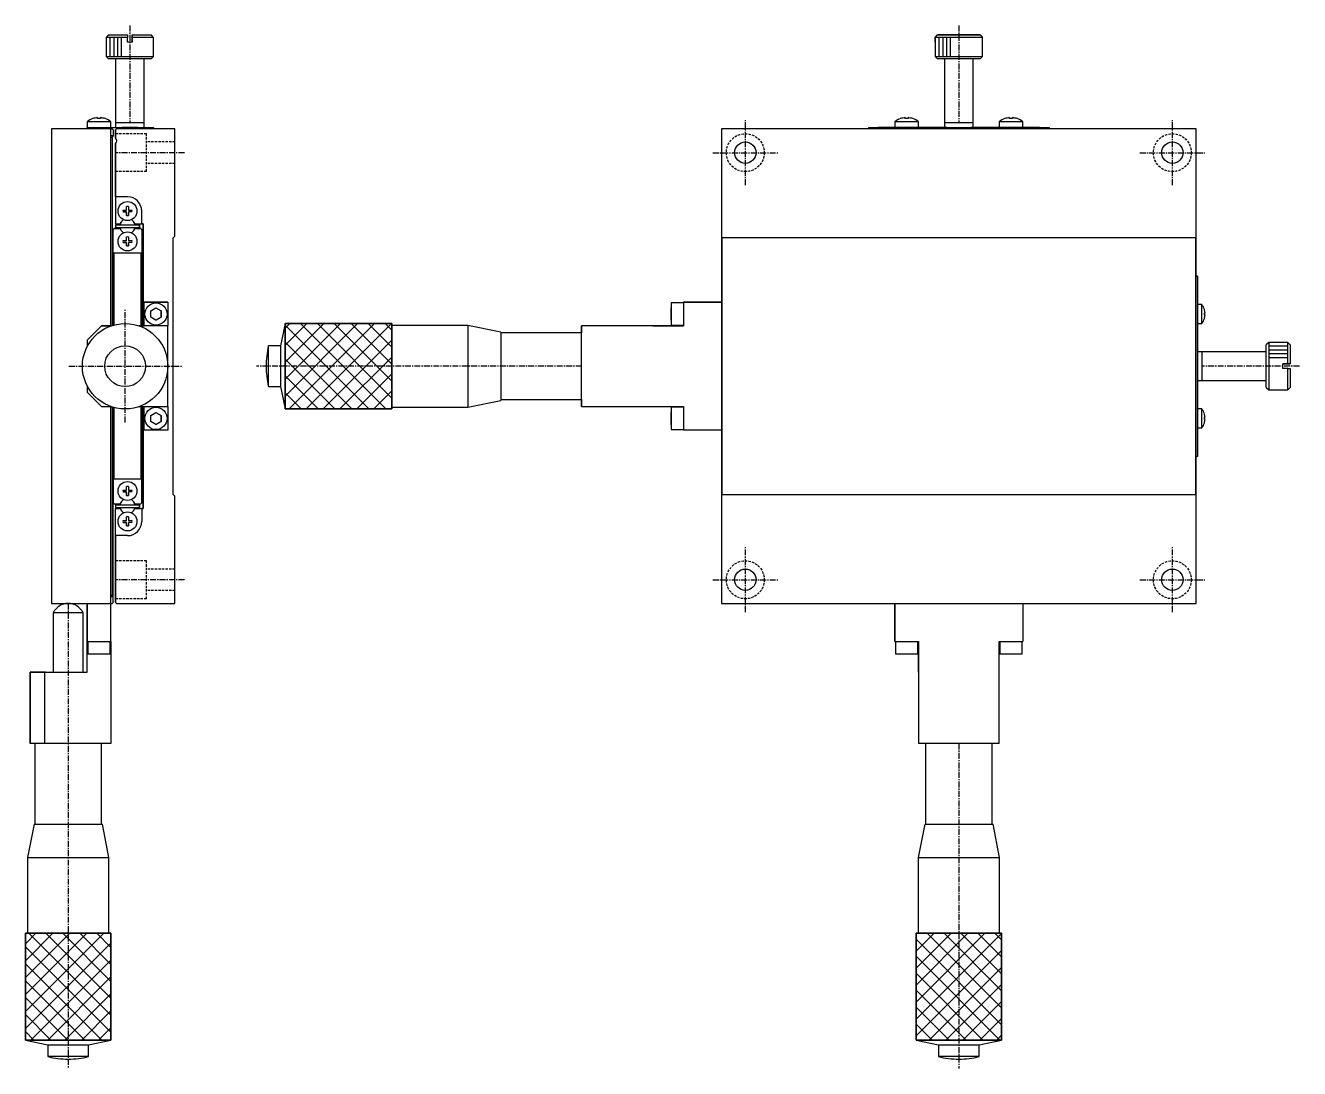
# Model space of a CAD drawing. Extents: x 349 to 905, y 78 to 441.
# Drawn here: x 636.8 to 905.3, y 163.6 to 383.4 of the extents above; entities that cross this region are included whole.
import ezdxf

# ---------------------------------------------------------------- set-up
doc = ezdxf.new("R2010")
doc.units = 0
doc.linetypes.add('CENTER', pattern=[2, 1.25, -0.25, 0.25, -0.25])
doc.linetypes.add('DASHED', pattern=[0.75, 0.5, -0.25])
doc.layers.get('0').update_dxf_attribs({"linetype": 'CONTINUOUS'})
doc.layers.add('CENTER', color=1, linetype='CENTER')

msp = doc.modelspace()

# ---------------------------------------------------------------- linework, layer by layer
at = {"color": 7, "linetype": 'CONTINUOUS'}
for p, q in [((654.26, 381.38), (653.76, 380.88)), ((654.26, 381.38), (658.26, 381.38)), ((658.26, 381.38), (658.26, 380.88)), ((659.26, 381.38), (663.26, 381.38)), ((659.26, 380.88), (659.26, 381.38)), ((659.26, 381.38), (659.26, 381.38)), ((659.26, 381.38), (659.26, 380.88)), ((663.76, 380.88), (663.26, 381.38)), ((828.49, 380.88), (828.99, 381.38)), ((837.94, 381.38), (828.99, 381.38)), ((828.99, 381.38), (837.94, 381.38)), ((837.94, 381.38), (838.44, 380.88)), ((653.76, 380.88), (653.76, 376.88)), ((658.26, 380.88), (653.76, 380.88)), ((658.26, 379.88), (658.26, 380.88)), ((659.26, 379.88), (658.26, 379.88)), ((659.26, 379.88), (659.26, 380.88)), ((659.26, 380.88), (659.26, 379.88)), ((663.76, 380.88), (659.26, 380.88)), ((663.76, 376.88), (663.76, 380.88)), ((828.47, 379.88), (828.47, 376.88)), ((828.49, 379.88), (828.47, 379.88)), ((828.49, 379.88), (828.47, 379.88)), ((838.44, 380.88), (828.49, 380.88)), ((828.49, 380.88), (828.49, 379.88)), ((828.49, 379.88), (828.49, 380.88)), ((838.44, 379.88), (838.44, 380.88)), ((838.47, 379.88), (838.44, 379.88)), ((838.47, 379.88), (838.44, 379.88)), ((838.47, 376.88), (838.47, 379.88)), ((653.76, 376.88), (654.26, 376.38)), ((653.76, 376.88), (658.76, 376.88)), ((658.76, 376.38), (654.26, 376.38)), ((655.76, 376.38), (654.26, 376.38)), ((655.76, 376.38), (655.76, 362.88)), ((658.76, 376.38), (655.76, 376.38)), ((661.76, 376.38), (655.76, 376.38)), ((658.76, 376.88), (663.76, 376.88)), ((661.76, 376.38), (658.76, 376.38)), ((663.26, 376.38), (658.76, 376.38)), ((661.76, 362.88), (661.76, 376.38)), ((663.26, 376.38), (661.76, 376.38)), ((663.26, 376.38), (663.76, 376.88)), ((828.47, 376.88), (828.97, 376.38)), ((828.47, 376.88), (838.47, 376.88)), ((837.97, 376.38), (828.97, 376.38)), ((830.47, 376.38), (830.47, 362.88)), ((836.47, 362.88), (836.47, 376.38)), ((837.97, 376.38), (838.47, 376.88)), ((649.76, 363.11), (649.76, 361.88)), ((652.26, 363.11), (649.76, 363.11)), ((650.94, 363.75), (650.91, 363.75)), ((650.94, 363.75), (650.91, 363.75)), ((651.96, 363.75), (651.96, 363.96)), ((652.56, 363.75), (651.96, 363.75)), ((654.76, 363.11), (652.26, 363.11)), ((652.56, 363.96), (652.56, 363.75)), ((653.61, 363.75), (653.58, 363.75)), ((653.61, 363.75), (653.58, 363.75)), ((654.76, 361.88), (654.76, 363.11)), ((655.76, 362.88), (655.76, 361.88)), ((661.76, 362.88), (655.76, 362.88)), ((661.76, 362.88), (655.76, 362.88)), ((661.76, 361.88), (661.76, 362.88)), ((819.97, 363.11), (819.97, 361.88)), ((824.97, 363.11), (819.97, 363.11)), ((821.15, 363.75), (821.12, 363.75)), ((821.15, 363.75), (821.12, 363.75)), ((822.17, 363.75), (822.17, 363.96)), ((822.77, 363.75), (822.17, 363.75)), ((822.77, 363.96), (822.77, 363.75)), ((823.82, 363.75), (823.78, 363.75)), ((823.82, 363.75), (823.78, 363.75)), ((824.97, 361.88), (824.97, 363.11)), ((830.47, 362.88), (830.47, 361.88)), ((833.47, 362.88), (830.47, 362.88)), ((833.47, 362.88), (830.47, 362.88)), ((836.47, 362.88), (833.47, 362.88)), ((836.47, 362.88), (833.47, 362.88)), ((836.47, 361.88), (836.47, 362.88)), ((841.97, 363.11), (841.97, 361.88)), ((846.97, 363.11), (841.97, 363.11)), ((843.15, 363.75), (843.12, 363.75)), ((843.15, 363.75), (843.12, 363.75)), ((844.17, 363.75), (844.17, 363.96)), ((844.77, 363.75), (844.17, 363.75)), ((844.77, 363.96), (844.77, 363.75)), ((845.82, 363.75), (845.78, 363.75)), ((845.82, 363.75), (845.78, 363.75)), ((846.97, 361.88), (846.97, 363.11)), ((654.56, 361.58), (642.26, 361.58)), ((642.26, 361.58), (642.26, 261.58)), ((649.76, 361.88), (649.76, 361.58)), ((649.76, 361.88), (651.76, 361.88)), ((649.76, 361.58), (649.76, 361.88)), ((651.76, 361.88), (661.76, 361.88)), ((654.76, 361.38), (654.56, 361.58)), ((654.56, 361.58), (655.06, 361.58)), ((654.76, 361.88), (655.76, 361.88)), ((654.76, 361.28), (654.76, 361.38)), ((654.76, 320.08), (654.76, 361.28)), ((654.76, 360.18), (655.26, 360.18)), ((654.76, 360.18), (655.26, 360.18)), ((654.76, 359.88), (655.06, 359.88)), ((655.26, 361.38), (655.06, 361.58)), ((655.26, 360.08), (655.06, 359.88)), ((655.06, 359.88), (655.06, 320.17)), ((655.26, 361.38), (655.26, 360.18)), ((655.26, 360.08), (655.26, 360.18)), ((655.76, 361.38), (655.96, 361.58)), ((655.96, 361.58), (655.76, 361.38)), ((655.76, 361.28), (655.76, 361.38)), ((655.76, 361.38), (655.76, 361.28)), ((655.76, 359.74), (655.76, 361.28)), ((655.76, 361.28), (655.76, 359.74)), ((655.76, 360.58), (655.76, 359.74)), ((655.76, 360.58), (655.76, 359.74)), ((655.76, 360.58), (655.76, 359.74)), ((655.76, 360.58), (655.76, 359.74)), ((668.26, 361.58), (655.96, 361.58)), ((660.41, 361.88), (657.11, 361.88)), ((661.76, 361.88), (663.76, 361.88)), ((661.76, 361.88), (663.76, 361.88)), ((663.76, 361.88), (663.76, 361.58)), ((668.26, 338.98), (668.26, 361.58)), ((883.47, 361.58), (783.47, 361.58)), ((783.47, 361.58), (783.47, 261.58)), ((814.47, 361.88), (814.47, 361.58)), ((814.47, 361.88), (816.47, 361.88)), ((814.47, 361.88), (816.47, 361.88)), ((814.47, 361.58), (814.47, 361.88)), ((816.47, 361.88), (850.47, 361.88)), ((819.97, 361.88), (816.47, 361.88)), ((819.62, 361.88), (817.97, 361.88)), ((819.62, 361.88), (817.97, 361.88)), ((819.62, 361.88), (830.47, 361.88)), ((830.96, 361.88), (819.62, 361.88)), ((830.47, 361.88), (824.97, 361.88)), ((847.32, 361.88), (835.97, 361.88)), ((841.97, 361.88), (836.47, 361.88)), ((836.47, 361.88), (847.32, 361.88)), ((850.47, 361.88), (846.97, 361.88)), ((848.97, 361.88), (847.32, 361.88)), ((848.97, 361.88), (847.32, 361.88)), ((850.47, 361.88), (852.47, 361.88)), ((850.47, 361.88), (852.47, 361.88)), ((852.47, 361.88), (852.47, 361.58)), ((883.47, 261.58), (883.47, 361.58)), ((655.96, 359.39), (655.76, 359.74)), ((655.76, 358.42), (655.96, 358.77)), ((655.76, 358.42), (655.76, 352.58)), ((655.76, 358.42), (655.76, 352.58)), ((655.76, 358.42), (655.76, 352.58)), ((655.76, 358.42), (655.76, 352.58)), ((655.76, 347.28), (655.76, 358.42)), ((655.76, 358.42), (655.76, 347.28)), ((655.76, 347.28), (655.76, 341.58)), ((655.76, 347.28), (655.76, 341.58)), ((655.96, 347.28), (655.76, 347.28)), ((658.26, 347.28), (655.96, 347.28)), ((657.33, 344.48), (658.06, 344.48)), ((657.33, 344.08), (657.87, 344.08)), ((658.06, 344.08), (657.33, 344.08)), ((658.06, 344.48), (658.06, 345.21)), ((658.06, 343.35), (658.06, 344.08)), ((658.46, 345.21), (658.46, 344.67)), ((658.46, 345.21), (658.46, 344.48)), ((658.46, 344.48), (659.19, 344.48)), ((658.46, 344.08), (658.46, 343.35)), ((659.19, 344.08), (658.46, 344.08)), ((658.46, 343.35), (658.46, 343.9)), ((659.19, 344.08), (658.65, 344.08)), ((661.26, 341.58), (661.26, 344.28)), ((661.26, 341.58), (661.26, 344.28)), ((655.76, 341.58), (656.71, 341.58)), ((655.76, 341.38), (655.76, 340.78)), ((655.76, 341.38), (660.76, 341.38)), ((655.76, 341.38), (656.7, 341.38)), ((656.61, 341.38), (656.7, 341.38)), ((656.61, 341.38), (656.7, 341.38)), ((656.61, 341.38), (656.7, 341.38)), ((656.61, 341.38), (656.7, 341.38)), ((656.61, 341.38), (656.7, 341.38)), ((656.61, 341.38), (656.7, 341.38)), ((656.61, 341.38), (656.7, 341.38)), ((656.61, 341.38), (656.7, 341.38)), ((656.61, 341.38), (656.7, 341.38)), ((656.61, 341.38), (656.7, 341.38)), ((656.61, 341.38), (656.7, 341.38)), ((656.61, 341.38), (656.7, 341.38)), ((656.61, 341.38), (656.7, 341.38)), ((656.61, 341.38), (656.7, 341.38)), ((656.61, 341.38), (656.7, 341.38)), ((656.61, 341.38), (656.7, 341.38)), ((656.61, 341.38), (656.7, 341.38)), ((656.61, 341.38), (658.26, 341.38)), ((656.71, 341.58), (656.88, 341.88)), ((658.26, 341.38), (659.91, 341.38)), ((659.63, 341.88), (659.8, 341.58)), ((659.63, 341.88), (659.8, 341.58)), ((659.8, 341.58), (661.26, 341.58)), ((659.82, 341.38), (659.91, 341.38)), ((659.82, 341.38), (659.91, 341.38)), ((659.82, 341.38), (659.91, 341.38)), ((659.82, 341.38), (659.91, 341.38)), ((659.82, 341.38), (659.91, 341.38)), ((659.82, 341.38), (659.91, 341.38)), ((659.82, 341.38), (659.91, 341.38)), ((659.82, 341.38), (659.91, 341.38)), ((659.82, 341.38), (659.91, 341.38)), ((659.82, 341.38), (659.91, 341.38)), ((659.82, 341.38), (659.91, 341.38)), ((659.82, 341.38), (659.91, 341.38)), ((659.82, 341.38), (659.91, 341.38)), ((659.82, 341.38), (659.91, 341.38)), ((659.82, 341.38), (659.91, 341.38)), ((659.82, 341.38), (659.91, 341.38)), ((659.82, 341.38), (659.91, 341.38)), ((659.82, 341.38), (659.91, 341.38)), ((659.82, 341.38), (659.91, 341.38)), ((659.82, 341.38), (659.91, 341.38)), ((659.82, 341.38), (659.91, 341.38)), ((659.82, 341.38), (660.76, 341.38)), ((659.82, 341.38), (659.91, 341.38)), ((659.82, 341.38), (659.91, 341.38)), ((659.82, 341.38), (659.91, 341.38)), ((659.82, 341.38), (659.91, 341.38)), ((659.82, 341.38), (659.91, 341.38)), ((659.82, 341.38), (659.91, 341.38)), ((659.82, 341.38), (659.91, 341.38)), ((659.82, 341.38), (659.91, 341.38)), ((659.82, 341.38), (659.91, 341.38)), ((659.82, 341.38), (659.91, 341.38)), ((659.82, 341.38), (659.91, 341.38)), ((659.82, 341.38), (659.91, 341.38)), ((659.82, 341.38), (659.91, 341.38)), ((659.82, 341.38), (659.91, 341.38)), ((659.82, 341.38), (659.91, 341.38)), ((659.82, 341.38), (659.91, 341.38)), ((659.82, 341.38), (659.91, 341.38)), ((659.82, 341.38), (659.91, 341.38)), ((659.82, 341.38), (659.91, 341.38)), ((659.82, 341.38), (659.91, 341.38)), ((660.76, 341.38), (660.76, 340.78)), ((660.76, 340.78), (660.76, 341.38)), ((661.56, 341.58), (661.26, 341.58)), ((661.56, 341.58), (661.56, 320.08)), ((661.56, 320.08), (661.56, 341.58)), ((655.46, 340.58), (655.26, 340.38)), ((655.26, 340.38), (655.46, 340.58)), ((655.26, 340.38), (655.26, 340.28)), ((655.26, 335.38), (655.26, 340.28)), ((655.46, 340.58), (656.71, 340.58)), ((656.71, 340.58), (655.46, 340.58)), ((655.76, 340.78), (660.76, 340.78)), ((656.88, 340.29), (656.71, 340.58)), ((658.06, 338.08), (658.06, 338.81)), ((658.46, 338.81), (658.46, 338.27)), ((658.46, 338.81), (658.46, 338.08)), ((659.63, 340.29), (659.8, 340.58)), ((659.8, 340.58), (659.63, 340.29)), ((659.8, 340.58), (661.06, 340.58)), ((661.06, 340.58), (659.8, 340.58)), ((661.26, 340.38), (661.06, 340.58)), ((661.26, 340.28), (661.26, 340.38)), ((661.26, 340.28), (661.26, 335.38)), ((667.91, 338.63), (668.26, 338.98)), ((667.91, 284.53), (667.91, 338.63)), ((883.32, 338.63), (783.62, 338.63)), ((783.62, 284.53), (783.62, 338.63)), ((883.32, 338.63), (883.32, 284.53)), ((657.33, 338.08), (658.06, 338.08)), ((657.33, 337.68), (657.87, 337.68)), ((658.06, 337.68), (657.33, 337.68)), ((658.06, 336.95), (658.06, 337.68)), ((658.46, 338.08), (659.19, 338.08)), ((658.46, 337.68), (658.46, 336.95)), ((659.19, 337.68), (658.46, 337.68)), ((658.46, 336.95), (658.46, 337.5)), ((659.19, 337.68), (658.65, 337.68)), ((661.26, 335.38), (655.26, 335.38)), ((655.26, 335.38), (655.46, 335.38)), ((655.26, 335.38), (655.26, 320.23)), ((661.06, 335.38), (655.46, 335.38)), ((655.46, 320.28), (655.46, 335.38)), ((661.06, 335.38), (661.06, 320.08)), ((661.06, 335.38), (661.26, 335.38)), ((661.26, 320.08), (661.26, 335.38)), ((661.56, 330.58), (661.56, 324.58)), ((661.56, 330.58), (661.56, 324.58)), ((661.56, 330.58), (661.56, 324.58)), ((661.56, 330.58), (661.56, 324.58)), ((883.77, 330.58), (883.47, 330.58)), ((883.47, 330.58), (883.77, 330.58)), ((883.77, 330.58), (883.77, 328.58)), ((883.77, 328.58), (883.77, 294.58)), ((666.76, 325.08), (661.76, 325.08)), ((661.76, 325.08), (666.76, 325.08)), ((661.76, 320.08), (661.76, 325.08)), ((661.76, 320.08), (661.76, 325.08)), ((666.76, 325.08), (666.76, 320.08)), ((775.47, 324.93), (772.87, 324.93)), ((772.87, 324.93), (772.87, 322.58)), ((772.87, 324.93), (772.87, 320.23)), ((775.47, 324.93), (775.47, 325.08)), ((783.47, 325.08), (775.47, 325.08)), ((775.47, 325.08), (783.47, 325.08)), ((775.47, 325.08), (775.47, 320.08)), ((663.16, 323.22), (664.26, 323.85)), ((663.16, 321.95), (663.16, 323.22)), ((664.26, 323.85), (665.36, 323.22)), ((665.36, 321.95), (665.36, 323.22)), ((665.36, 323.22), (665.36, 321.95)), ((772.87, 323.22), (772.87, 323.85)), ((772.87, 323.85), (772.87, 323.22)), ((772.87, 321.95), (772.87, 323.22)), ((772.87, 323.22), (772.87, 321.95)), ((772.87, 322.58), (772.87, 320.23)), ((884.66, 324.58), (883.77, 324.58)), ((884.66, 320.58), (884.66, 324.58)), ((885.22, 323.51), (885.22, 323.53)), ((885.22, 323.51), (885.22, 323.53)), ((885.22, 322.38), (885.22, 322.78)), ((885.22, 322.78), (885.35, 322.78)), ((885.35, 322.38), (885.22, 322.38)), ((652.76, 320.08), (649.76, 317.08)), ((649.76, 317.08), (652.76, 320.08)), ((652.76, 320.08), (654.8, 320.08)), ((654.8, 320.08), (652.76, 320.08)), ((660.72, 320.08), (661.76, 320.08)), ((666.76, 320.08), (660.72, 320.08)), ((666.76, 320.08), (661.76, 320.08)), ((664.26, 321.31), (663.16, 321.95)), ((664.26, 321.31), (665.36, 321.95)), ((665.36, 321.95), (664.26, 321.31)), ((666.76, 311.58), (666.76, 320.08)), ((691.47, 320.58), (690.47, 315.88)), ((691.47, 320.58), (713.97, 320.58)), ((691.47, 302.58), (691.47, 320.58)), ((713.97, 320.58), (713.97, 302.58)), ((729.97, 320.18), (713.97, 320.18)), ((736.97, 318.78), (729.97, 320.18)), ((729.97, 320.18), (729.97, 311.58)), ((753.97, 320.08), (753.97, 318.58)), ((768.97, 320.08), (753.97, 320.08)), ((753.97, 303.08), (753.97, 320.08)), ((775.47, 320.08), (753.97, 320.08)), ((768.97, 320.08), (775.47, 320.08)), ((772.87, 321.31), (772.87, 321.95)), ((772.87, 321.95), (772.87, 321.31)), ((772.87, 320.23), (775.47, 320.23)), ((775.47, 320.08), (775.47, 320.23)), ((883.77, 320.58), (884.66, 320.58)), ((885.22, 321.63), (885.22, 321.65)), ((885.22, 321.63), (885.22, 321.65)), ((649.76, 317.08), (649.76, 315.71)), ((649.76, 317.08), (649.76, 315.71)), ((736.97, 318.78), (736.97, 311.58)), ((753.97, 318.58), (736.97, 318.58)), ((690.47, 315.88), (687.97, 315.88)), ((687.97, 311.58), (687.97, 315.88)), ((690.47, 315.88), (690.47, 307.28)), ((884.77, 314.58), (883.77, 314.58)), ((898.27, 314.58), (884.77, 314.58)), ((884.77, 308.58), (884.77, 314.58)), ((884.77, 308.58), (884.77, 314.58)), ((898.77, 316.58), (898.27, 316.08)), ((898.27, 311.58), (898.27, 316.08)), ((898.27, 314.58), (898.27, 316.08)), ((898.27, 311.58), (898.27, 314.58)), ((898.27, 308.58), (898.27, 314.58)), ((902.77, 316.58), (898.77, 316.58)), ((898.77, 316.58), (898.77, 311.58)), ((903.27, 316.08), (902.77, 316.58)), ((902.77, 312.08), (902.77, 316.58)), ((903.27, 316.08), (903.27, 312.08)), ((666.76, 303.08), (666.76, 311.58)), ((687.97, 307.28), (687.97, 311.58)), ((729.97, 311.58), (729.97, 302.98)), ((736.97, 311.58), (736.97, 304.38)), ((898.27, 308.58), (898.27, 311.58)), ((898.27, 307.08), (898.27, 311.58)), ((898.77, 311.58), (898.77, 306.58)), ((901.77, 311.08), (901.77, 312.08)), ((901.77, 312.08), (902.77, 312.08)), ((902.77, 312.08), (901.77, 312.08)), ((902.77, 312.08), (903.27, 312.08)), ((903.27, 312.08), (902.77, 312.08)), ((902.77, 311.08), (901.77, 311.08)), ((902.77, 311.08), (903.27, 311.08)), ((902.77, 306.58), (902.77, 311.08)), ((903.27, 311.08), (903.27, 307.08)), ((649.76, 307.46), (649.76, 306.08)), ((649.76, 307.46), (649.76, 306.08)), ((687.97, 307.28), (690.47, 307.28)), ((690.47, 307.28), (691.47, 302.58)), ((883.77, 308.58), (884.77, 308.58)), ((884.77, 308.58), (898.27, 308.58)), ((898.27, 307.08), (898.27, 308.58)), ((898.27, 307.08), (898.77, 306.58)), ((898.77, 306.58), (902.77, 306.58)), ((902.77, 306.58), (903.27, 307.08)), ((652.76, 303.08), (649.76, 306.08)), ((649.76, 306.08), (652.76, 303.08)), ((729.97, 302.98), (736.97, 304.38)), ((736.97, 304.58), (753.97, 304.58)), ((753.97, 304.58), (753.97, 303.08)), ((652.76, 303.08), (654.8, 303.08)), ((654.76, 261.88), (654.76, 303.08)), ((655.06, 303), (655.06, 263.28)), ((655.26, 302.94), (655.26, 287.78)), ((655.46, 287.78), (655.46, 302.88)), ((660.72, 303.08), (666.76, 303.08)), ((661.06, 303.08), (661.06, 287.78)), ((661.26, 287.78), (661.26, 303.08)), ((661.56, 303.08), (661.56, 281.58)), ((661.56, 281.58), (661.56, 303.08)), ((661.76, 298.08), (661.76, 303.08)), ((661.76, 298.08), (661.76, 303.08)), ((663.16, 301.22), (664.26, 301.85)), ((663.16, 299.95), (663.16, 301.22)), ((664.26, 301.85), (665.36, 301.22)), ((665.36, 299.95), (665.36, 301.22)), ((665.36, 301.22), (665.36, 299.95)), ((666.76, 303.08), (666.76, 298.08)), ((713.97, 302.58), (691.47, 302.58)), ((713.97, 302.98), (729.97, 302.98)), ((753.97, 303.08), (775.47, 303.08)), ((775.47, 302.93), (772.87, 302.93)), ((772.87, 302.93), (772.87, 300.58)), ((772.87, 302.93), (772.87, 298.23)), ((772.87, 301.22), (772.87, 301.85)), ((772.87, 301.85), (772.87, 301.22)), ((772.87, 299.95), (772.87, 301.22)), ((772.87, 301.22), (772.87, 299.95)), ((775.47, 302.93), (775.47, 303.08)), ((775.47, 303.08), (775.47, 298.08)), ((884.66, 302.58), (883.77, 302.58)), ((884.66, 298.58), (884.66, 302.58)), ((885.22, 301.51), (885.22, 301.53)), ((885.22, 301.51), (885.22, 301.53)), ((885.22, 300.38), (885.22, 300.78)), ((885.22, 300.78), (885.35, 300.78)), ((661.56, 298.58), (661.56, 292.58)), ((661.56, 298.58), (661.56, 292.58)), ((661.56, 298.58), (661.56, 292.58)), ((661.56, 298.58), (661.56, 292.58)), ((666.76, 298.08), (661.76, 298.08)), ((664.26, 299.31), (663.16, 299.95)), ((664.26, 299.31), (665.36, 299.95)), ((665.36, 299.95), (664.26, 299.31)), ((772.87, 300.58), (772.87, 298.23)), ((772.87, 299.31), (772.87, 299.95)), ((772.87, 299.95), (772.87, 299.31)), ((772.87, 298.23), (775.47, 298.23)), ((775.47, 298.08), (775.47, 298.23)), ((783.47, 298.08), (775.47, 298.08)), ((883.77, 298.58), (884.66, 298.58)), ((885.35, 300.38), (885.22, 300.38)), ((885.22, 299.63), (885.22, 299.65)), ((885.22, 299.63), (885.22, 299.65)), ((883.77, 294.58), (883.77, 292.58)), ((883.77, 292.58), (883.47, 292.58)), ((655.26, 287.78), (655.26, 282.88)), ((655.46, 287.78), (655.26, 287.78)), ((655.26, 263.08), (655.26, 287.78)), ((661.06, 287.78), (655.46, 287.78)), ((661.26, 287.78), (661.06, 287.78)), ((661.26, 282.88), (661.26, 287.78)), ((657.33, 285.48), (658.06, 285.48)), ((657.33, 285.08), (657.87, 285.08)), ((658.06, 285.08), (657.33, 285.08)), ((658.06, 285.48), (658.06, 286.21)), ((658.06, 284.35), (658.06, 285.08)), ((658.46, 286.21), (658.46, 285.67)), ((658.46, 286.21), (658.46, 285.48)), ((658.46, 285.48), (659.19, 285.48)), ((658.46, 285.08), (658.46, 284.35)), ((659.19, 285.08), (658.46, 285.08)), ((658.46, 284.35), (658.46, 284.9)), ((659.19, 285.08), (658.65, 285.08)), ((655.26, 282.88), (655.26, 282.78)), ((655.46, 282.58), (655.26, 282.78)), ((655.46, 282.58), (655.26, 282.78)), ((655.46, 282.58), (656.71, 282.58)), ((655.76, 282.38), (656.7, 282.38)), ((655.76, 282.38), (655.76, 281.78)), ((655.76, 282.38), (660.76, 282.38)), ((656.61, 282.38), (656.7, 282.38)), ((656.61, 282.38), (656.7, 282.38)), ((656.61, 282.38), (656.7, 282.38)), ((656.61, 282.38), (656.7, 282.38)), ((656.61, 282.38), (656.7, 282.38)), ((656.61, 282.38), (656.7, 282.38)), ((656.61, 282.38), (656.7, 282.38)), ((656.61, 282.38), (656.7, 282.38)), ((656.61, 282.38), (656.7, 282.38)), ((656.61, 282.38), (656.7, 282.38)), ((656.61, 282.38), (656.7, 282.38)), ((656.61, 282.38), (656.7, 282.38)), ((656.61, 282.38), (656.7, 282.38)), ((656.61, 282.38), (656.7, 282.38)), ((656.61, 282.38), (656.7, 282.38)), ((656.61, 282.38), (656.7, 282.38)), ((656.61, 282.38), (656.7, 282.38)), ((656.61, 282.38), (656.7, 282.38)), ((656.61, 282.38), (656.7, 282.38)), ((656.61, 282.38), (656.7, 282.38)), ((656.61, 282.38), (656.7, 282.38)), ((656.61, 282.38), (656.7, 282.38)), ((656.61, 282.38), (656.7, 282.38)), ((656.61, 282.38), (656.7, 282.38)), ((656.61, 282.38), (656.7, 282.38)), ((656.61, 282.38), (656.7, 282.38)), ((656.61, 282.38), (656.7, 282.38)), ((656.61, 282.38), (656.7, 282.38)), ((656.61, 282.38), (656.7, 282.38)), ((656.61, 282.38), (658.26, 282.38)), ((656.71, 282.58), (656.88, 282.88)), ((658.26, 282.38), (659.91, 282.38)), ((659.8, 282.58), (659.63, 282.88)), ((659.63, 282.88), (659.8, 282.58)), ((659.8, 282.58), (661.06, 282.58)), ((659.82, 282.38), (659.91, 282.38)), ((659.82, 282.38), (659.91, 282.38)), ((659.82, 282.38), (659.91, 282.38)), ((659.82, 282.38), (659.91, 282.38)), ((659.82, 282.38), (659.91, 282.38)), ((659.82, 282.38), (659.91, 282.38)), ((659.82, 282.38), (659.91, 282.38)), ((659.82, 282.38), (659.91, 282.38)), ((659.82, 282.38), (659.91, 282.38)), ((659.82, 282.38), (659.91, 282.38)), ((659.82, 282.38), (659.91, 282.38)), ((659.82, 282.38), (659.91, 282.38)), ((659.82, 282.38), (659.91, 282.38)), ((659.82, 282.38), (659.91, 282.38)), ((659.82, 282.38), (659.91, 282.38)), ((659.82, 282.38), (659.91, 282.38)), ((659.82, 282.38), (659.91, 282.38)), ((659.82, 282.38), (659.91, 282.38)), ((659.82, 282.38), (659.91, 282.38)), ((659.82, 282.38), (659.91, 282.38)), ((659.82, 282.38), (659.91, 282.38)), ((659.82, 282.38), (660.76, 282.38)), ((659.82, 282.38), (659.91, 282.38)), ((659.82, 282.38), (659.91, 282.38)), ((659.82, 282.38), (659.91, 282.38)), ((659.82, 282.38), (659.91, 282.38)), ((659.82, 282.38), (659.91, 282.38)), ((659.82, 282.38), (659.91, 282.38)), ((659.82, 282.38), (659.91, 282.38)), ((659.82, 282.38), (659.91, 282.38)), ((659.82, 282.38), (659.91, 282.38)), ((659.82, 282.38), (659.91, 282.38)), ((659.82, 282.38), (659.91, 282.38)), ((659.82, 282.38), (659.91, 282.38)), ((659.82, 282.38), (659.91, 282.38)), ((659.82, 282.38), (659.91, 282.38)), ((659.82, 282.38), (659.91, 282.38)), ((659.82, 282.38), (659.91, 282.38)), ((659.82, 282.38), (659.91, 282.38)), ((659.82, 282.38), (659.91, 282.38)), ((659.82, 282.38), (659.91, 282.38)), ((659.82, 282.38), (659.91, 282.38)), ((660.76, 282.38), (660.76, 281.78)), ((660.76, 281.78), (660.76, 282.38)), ((661.26, 282.78), (661.06, 282.58)), ((661.26, 282.78), (661.26, 282.88)), ((668.26, 284.18), (667.91, 284.53)), ((668.26, 261.58), (668.26, 284.18)), ((783.62, 284.53), (883.32, 284.53)), ((655.76, 281.78), (660.76, 281.78)), ((655.76, 281.58), (656.71, 281.58)), ((655.76, 281.58), (656.71, 281.58)), ((655.76, 275.88), (655.76, 281.58)), ((655.76, 275.88), (655.76, 281.58)), ((656.71, 281.58), (656.88, 281.29)), ((658.06, 279.08), (658.06, 279.81)), ((658.46, 279.81), (658.46, 279.27)), ((658.46, 279.81), (658.46, 279.08)), ((659.63, 281.29), (659.8, 281.58)), ((659.63, 281.29), (659.8, 281.58)), ((659.8, 281.58), (661.26, 281.58)), ((659.8, 281.58), (661.26, 281.58)), ((661.26, 281.58), (661.26, 278.88)), ((661.56, 281.58), (661.26, 281.58)), ((661.26, 281.58), (661.56, 281.58)), ((661.26, 281.58), (661.26, 278.88)), ((657.33, 279.08), (658.06, 279.08)), ((657.33, 278.68), (657.87, 278.68)), ((658.06, 278.68), (657.33, 278.68)), ((658.06, 277.95), (658.06, 278.68)), ((658.46, 279.08), (659.19, 279.08)), ((658.46, 278.68), (658.46, 277.95)), ((659.19, 278.68), (658.46, 278.68)), ((658.46, 277.95), (658.46, 278.5)), ((659.19, 278.68), (658.65, 278.68)), ((655.76, 261.88), (655.76, 275.88)), ((658.26, 275.88), (655.76, 275.88)), ((655.76, 275.88), (655.96, 275.88)), ((655.76, 275.88), (655.76, 261.88)), ((658.26, 275.88), (655.96, 275.88)), ((655.76, 270.58), (655.76, 262.58)), ((655.76, 270.58), (655.76, 262.58)), ((655.76, 270.58), (655.76, 262.58)), ((655.76, 270.58), (655.76, 262.58)), ((655.06, 263.28), (654.76, 263.28)), ((655.06, 263.28), (655.26, 263.08)), ((642.26, 261.58), (654.56, 261.58)), ((649.76, 261.58), (649.76, 253.58)), ((649.76, 253.58), (649.76, 261.58)), ((654.56, 261.58), (654.76, 261.78)), ((654.56, 261.58), (655.06, 261.58)), ((655.26, 262.98), (654.76, 262.98)), ((654.76, 261.78), (654.76, 261.88)), ((654.76, 253.58), (654.76, 261.58)), ((655.06, 261.58), (655.26, 261.78)), ((655.26, 262.98), (655.26, 263.08)), ((655.26, 261.78), (655.26, 262.98)), ((655.76, 261.78), (655.76, 261.88)), ((655.76, 261.88), (655.76, 261.78)), ((655.96, 261.58), (655.76, 261.78)), ((655.76, 261.78), (655.96, 261.58)), ((655.96, 261.58), (668.26, 261.58)), ((783.47, 261.58), (883.47, 261.58)), ((819.97, 261.58), (819.97, 253.58)), ((819.97, 253.58), (819.97, 261.58)), ((846.97, 261.58), (846.97, 253.58)), ((642.58, 259.58), (642.58, 247.08)), ((648.93, 259.58), (642.58, 259.58)), ((648.93, 247.08), (648.93, 259.58)), ((649.76, 253.58), (654.76, 253.58)), ((649.76, 247.08), (649.76, 253.58)), ((649.76, 247.08), (649.76, 253.58)), ((649.91, 253.58), (649.91, 250.98)), ((654.61, 250.98), (654.61, 253.58)), ((654.76, 253.58), (654.76, 232.08)), ((819.97, 253.58), (824.97, 253.58)), ((820.12, 253.58), (820.12, 250.98)), ((824.82, 250.98), (824.82, 253.58)), ((824.97, 247.08), (824.97, 253.58)), ((824.97, 253.58), (824.97, 232.08)), ((841.97, 232.08), (841.97, 253.58)), ((841.97, 253.58), (846.97, 253.58)), ((842.12, 253.58), (842.12, 250.98)), ((846.82, 250.98), (846.82, 253.58)), ((649.91, 250.98), (652.26, 250.98)), ((652.26, 250.98), (654.61, 250.98)), ((820.12, 250.98), (824.82, 250.98)), ((842.12, 250.98), (846.82, 250.98)), ((637.76, 247.08), (637.76, 232.08)), ((637.76, 232.08), (637.76, 247.08)), ((640.76, 247.08), (637.76, 247.08)), ((637.76, 247.08), (640.76, 247.08)), ((639.26, 247.08), (649.76, 247.08)), ((639.26, 247.08), (641.02, 247.08)), ((641.01, 247.08), (640.76, 247.08)), ((640.76, 247.08), (649.76, 247.08)), ((640.76, 247.08), (640.76, 232.08)), ((824.97, 247.08), (824.97, 232.08)), ((640.76, 232.08), (637.76, 232.08)), ((638.76, 232.08), (638.76, 215.08)), ((654.76, 232.08), (640.76, 232.08)), ((652.76, 215.08), (652.76, 232.08)), ((841.97, 232.08), (824.97, 232.08)), ((826.47, 232.08), (826.47, 215.08)), ((840.47, 215.08), (840.47, 232.08)), ((638.56, 215.08), (637.16, 208.08)), ((638.56, 215.08), (638.76, 215.08)), ((638.56, 215.08), (652.96, 215.08)), ((638.76, 215.08), (652.76, 215.08)), ((652.76, 215.08), (652.96, 215.08)), ((654.36, 208.08), (652.96, 215.08)), ((826.27, 215.08), (824.87, 208.08)), ((826.27, 215.08), (826.47, 215.08)), ((826.27, 215.08), (833.42, 215.08)), ((826.47, 215.08), (833.42, 215.08)), ((833.42, 215.08), (840.47, 215.08)), ((833.42, 215.08), (840.67, 215.08)), ((840.47, 215.08), (840.67, 215.08)), ((842.07, 208.08), (840.67, 215.08)), ((637.16, 208.08), (637.16, 192.08)), ((637.16, 208.08), (654.36, 208.08)), ((654.36, 192.08), (654.36, 208.08)), ((824.87, 208.08), (824.87, 192.08)), ((824.87, 208.08), (833.41, 208.08)), ((833.41, 208.08), (842.07, 208.08)), ((842.07, 192.08), (842.07, 208.08)), ((654.76, 192.08), (636.76, 192.08)), ((637.16, 192.08), (636.76, 192.08)), ((636.76, 192.08), (654.76, 192.08)), ((636.76, 169.58), (636.76, 192.08)), ((654.76, 192.08), (654.36, 192.08)), ((654.76, 192.08), (654.76, 169.58)), ((824.87, 192.08), (824.47, 192.08)), ((842.47, 192.08), (824.47, 192.08)), ((824.47, 192.08), (842.47, 192.08)), ((824.47, 169.58), (824.47, 192.08)), ((833.41, 192.08), (842.07, 192.08)), ((842.47, 192.08), (842.07, 192.08)), ((842.47, 192.08), (842.47, 169.58)), ((636.76, 169.58), (641.46, 168.58)), ((654.76, 169.58), (636.76, 169.58)), ((650.06, 168.58), (654.76, 169.58)), ((824.47, 169.58), (829.17, 168.58)), ((842.47, 169.58), (824.47, 169.58)), ((837.77, 168.58), (842.47, 169.58)), ((641.46, 168.58), (641.46, 166.08)), ((641.46, 168.58), (650.06, 168.58)), ((650.06, 166.08), (650.06, 168.58)), ((829.17, 168.58), (829.17, 166.08)), ((829.17, 168.58), (837.77, 168.58)), ((837.77, 166.08), (837.77, 168.58)), ((650.06, 166.08), (641.46, 166.08)), ((833.44, 166.08), (829.17, 166.08)), ((837.77, 166.08), (833.44, 166.08))]:
    msp.add_line(p, q, dxfattribs=at)
at = {"color": 3, "linetype": 'CONTINUOUS'}
for p, q in [((654.56, 380.88), (654.56, 376.88)), ((655.36, 380.88), (655.36, 376.88)), ((656.16, 380.88), (656.16, 376.88)), ((656.96, 380.88), (656.96, 376.88)), ((829.27, 380.88), (829.27, 376.88)), ((830.07, 380.88), (830.07, 376.88)), ((830.87, 380.88), (830.87, 376.88)), ((831.67, 380.88), (831.67, 376.88)), ((713.97, 320.58), (691.47, 320.58)), ((691.47, 320.58), (691.47, 302.58)), ((691.47, 319.58), (692.47, 320.58)), ((691.47, 316.01), (696.04, 320.58)), ((691.47, 312.44), (699.61, 320.58)), ((691.47, 308.87), (703.18, 320.58)), ((691.47, 305.3), (706.75, 320.58)), ((691.47, 320.24), (709.12, 302.58)), ((692.32, 302.58), (710.32, 320.58)), ((694.69, 320.58), (712.69, 302.58)), ((695.89, 302.58), (713.89, 320.58)), ((698.27, 320.58), (713.97, 304.88)), ((701.84, 320.58), (713.97, 308.45)), ((705.41, 320.58), (713.97, 312.03)), ((708.98, 320.58), (713.97, 315.6)), ((712.55, 320.58), (713.97, 319.17)), ((713.97, 302.58), (713.97, 320.58)), ((699.47, 302.58), (713.97, 317.08)), ((691.47, 316.67), (705.55, 302.58)), ((902.77, 315.78), (898.77, 315.78)), ((902.77, 314.98), (898.77, 314.98)), ((902.77, 314.18), (898.77, 314.18)), ((691.47, 313.1), (701.98, 302.58)), ((703.04, 302.58), (713.97, 313.51)), ((902.77, 313.38), (898.77, 313.38)), ((691.47, 309.53), (698.41, 302.58)), ((706.61, 302.58), (713.97, 309.94)), ((710.18, 302.58), (713.97, 306.37)), ((691.47, 305.95), (694.84, 302.58)), ((691.47, 302.58), (713.97, 302.58)), ((713.75, 302.58), (713.97, 302.8)), ((636.76, 192.08), (636.76, 169.58)), ((636.76, 189.88), (638.97, 192.08)), ((636.76, 186.3), (642.54, 192.08)), ((636.76, 182.73), (646.11, 192.08)), ((636.76, 179.16), (649.68, 192.08)), ((636.76, 175.59), (653.25, 192.08)), ((637.16, 192.08), (654.36, 192.08)), ((637.48, 192.08), (654.76, 174.8)), ((641.05, 192.08), (654.76, 178.38)), ((644.62, 192.08), (654.76, 181.95)), ((648.19, 192.08), (654.76, 185.52)), ((651.77, 192.08), (654.76, 189.09)), ((654.76, 169.58), (654.76, 192.08)), ((824.47, 192.08), (824.47, 169.58)), ((824.47, 191.87), (824.68, 192.08)), ((824.47, 188.3), (828.25, 192.08)), ((824.47, 184.73), (831.82, 192.08)), ((824.47, 181.15), (835.39, 192.08)), ((824.47, 177.58), (838.97, 192.08)), ((824.47, 174.01), (842.47, 192.01)), ((824.47, 190.81), (842.47, 172.81)), ((824.87, 192.08), (833.41, 192.08)), ((826.77, 192.08), (842.47, 176.38)), ((830.34, 192.08), (842.47, 179.95)), ((833.91, 192.08), (842.47, 183.53)), ((837.48, 192.08), (842.47, 187.1)), ((841.05, 192.08), (842.47, 190.67)), ((842.47, 169.58), (842.47, 192.08)), ((636.76, 172.02), (654.76, 190.02)), ((636.76, 189.23), (654.76, 171.23)), ((824.47, 170.44), (842.47, 188.44)), ((636.76, 185.66), (652.84, 169.58)), ((637.89, 169.58), (654.76, 186.45)), ((824.47, 187.24), (842.12, 169.58)), ((641.47, 169.58), (654.76, 182.88)), ((824.47, 183.67), (838.55, 169.58)), ((827.18, 169.58), (842.47, 184.87)), ((636.76, 182.09), (649.27, 169.58)), ((824.47, 180.1), (834.98, 169.58)), ((830.75, 169.58), (842.47, 181.3)), ((636.76, 178.52), (645.69, 169.58)), ((645.04, 169.58), (654.76, 179.3)), ((834.32, 169.58), (842.47, 177.73)), ((636.76, 174.95), (642.12, 169.58)), ((648.61, 169.58), (654.76, 175.73)), ((824.47, 176.53), (831.41, 169.58)), ((652.18, 169.58), (654.76, 172.16)), ((824.47, 172.95), (827.84, 169.58)), ((837.89, 169.58), (842.47, 174.15)), ((636.76, 171.38), (638.55, 169.58)), ((636.76, 169.58), (654.76, 169.58)), ((824.47, 169.58), (842.47, 169.58)), ((841.47, 169.58), (842.47, 170.58))]:
    msp.add_line(p, q, dxfattribs=at)
at = {"color": 3, "linetype": 'DASHED'}
for p, q in [((662.26, 360.58), (655.76, 360.58)), ((662.26, 352.58), (662.26, 360.58)), ((668.26, 358.83), (662.26, 358.83)), ((662.26, 352.58), (655.76, 352.58)), ((668.26, 354.33), (662.26, 354.33)), ((662.26, 270.58), (655.76, 270.58)), ((662.26, 262.58), (662.26, 270.58)), ((668.26, 268.83), (662.26, 268.83)), ((668.26, 264.33), (662.26, 264.33)), ((662.26, 262.58), (655.76, 262.58))]:
    msp.add_line(p, q, dxfattribs=at)
for centre in [(788.47, 356.58), (878.47, 356.58), (788.47, 266.58), (878.47, 266.58)]:
    msp.add_circle(centre, 4, dxfattribs=at)
at = {"color": 7, "linetype": 'CONTINUOUS'}
for centre, radius in [((788.47, 356.58), 2.25), ((878.47, 356.58), 2.25), ((658.26, 344.28), 2), ((658.26, 337.88), 2), ((664.26, 322.58), 2.35), ((657.76, 311.58), 9), ((657.76, 311.58), 4.3), ((664.26, 300.58), 2.35), ((658.26, 285.28), 2), ((658.26, 278.88), 2), ((788.47, 266.58), 2.25), ((878.47, 266.58), 2.25)]:
    msp.add_circle(centre, radius, dxfattribs=at)
for centre, radius, start, end in [((652.26, 359.98), 4, 109.7246, 128.6822), ((652.26, 359.98), 3.99, 94.3134, 109.2682), ((652.26, 359.98), 3.99, 70.7318, 85.6866), ((652.26, 359.98), 4, 51.3178, 70.2754), ((822.47, 359.98), 4, 109.7246, 128.6822), ((822.47, 359.98), 3.99, 94.3134, 109.2682), ((822.47, 359.98), 3.99, 70.7318, 85.6866), ((822.47, 359.98), 4, 51.3178, 70.2754), ((844.47, 359.98), 4, 109.7246, 128.6822), ((844.47, 359.98), 3.99, 94.3134, 109.2682), ((844.47, 359.98), 3.99, 70.7318, 85.6866), ((844.47, 359.98), 4, 51.3178, 70.2754), ((655.01, 359.08), 1, 341.8051, 18.1949), ((658.26, 344.28), 3, 0, 90), ((658.26, 344.28), 0.95, 167.8468, 192.1532), ((658.26, 344.28), 0.95, 77.8468, 102.1532), ((658.26, 344.28), 0.95, 347.8468, 12.1532), ((658.26, 341.08), 1.59, 150, 169.1069), ((658.26, 341.08), 1.59, 135, 150), ((658.26, 341.08), 1.59, 120.4333, 134.9998), ((658.37, 340.97), 1.75, 121.8815, 135), ((658.26, 344.28), 0.95, 257.8468, 282.1532), ((658.26, 341.08), 1.59, 45.0002, 59.5667), ((658.14, 340.97), 1.75, 45, 58.1185), ((658.26, 341.08), 1.59, 30, 45), ((658.26, 341.08), 1.59, 10.8931, 30), ((658.26, 341.08), 1.59, 190.8931, 210.2608), ((658.26, 341.08), 1.59, 210, 210.2608), ((658.26, 341.08), 1.59, 210.2608, 225), ((658.26, 341.08), 1.59, 224.9998, 239.5668), ((658.37, 341.2), 1.75, 225, 238.1185), ((658.26, 337.88), 0.95, 77.8468, 102.1532), ((658.26, 341.08), 1.59, 300.4332, 315.0002), ((658.14, 341.2), 1.75, 301.8815, 315), ((658.26, 341.08), 1.59, 315, 329.7392), ((658.26, 341.08), 1.59, 330, 349.1069), ((658.26, 341.08), 1.59, 329.7392, 330), ((658.26, 337.88), 0.95, 167.8468, 192.1532), ((658.26, 337.88), 0.95, 257.8468, 282.1532), ((658.26, 337.88), 0.95, 347.8468, 12.1532), ((882.17, 322.58), 3.2, 17.27, 38.6822), ((882.17, 322.58), 3.19, 3.5903, 16.9053), ((882.17, 322.58), 3.19, 343.0947, 356.4097), ((882.17, 322.58), 3.2, 321.3178, 342.73), ((706.21, 311.58), 18.74, 166.735, 180), ((706.21, 311.58), 18.74, 180, 193.265), ((882.17, 300.58), 3.2, 17.27, 38.6822), ((882.17, 300.58), 3.19, 3.5903, 16.9053), ((882.17, 300.58), 3.2, 321.3178, 342.73), ((882.17, 300.58), 3.19, 343.0947, 356.4097), ((658.26, 285.28), 0.95, 167.8468, 192.1532), ((658.26, 285.28), 0.95, 77.8468, 102.1532), ((658.26, 285.28), 0.95, 347.8468, 12.1532), ((658.26, 282.08), 1.59, 150, 169.1069), ((658.26, 282.08), 1.59, 149.7392, 150), ((658.26, 282.08), 1.59, 135, 149.7392), ((658.26, 282.08), 1.59, 120.4333, 134.9998), ((658.37, 281.97), 1.75, 121.8815, 135), ((658.26, 285.28), 0.95, 257.8468, 282.1532), ((658.26, 282.08), 1.59, 45, 59.5667), ((658.14, 281.97), 1.75, 45, 58.1185), ((658.26, 282.08), 1.59, 30.2608, 45), ((658.26, 282.08), 1.59, 10.8931, 30), ((658.26, 282.08), 1.59, 30, 30.2608), ((658.26, 282.08), 1.59, 190.8931, 210), ((658.26, 282.08), 1.59, 210, 225), ((658.26, 282.08), 1.59, 225, 239.5668), ((658.37, 282.2), 1.75, 225, 238.1185), ((658.26, 278.88), 0.95, 77.8468, 102.1532), ((658.26, 282.08), 1.59, 300.4332, 315.0002), ((658.14, 282.2), 1.75, 301.8815, 315), ((658.26, 282.08), 1.59, 315, 330), ((658.26, 282.08), 1.59, 330, 349.1069), ((658.26, 278.88), 0.95, 167.8468, 192.1532), ((658.26, 278.88), 0.95, 257.8468, 282.1532), ((658.26, 278.88), 3, 270, 0), ((658.26, 278.88), 0.95, 347.8468, 12.1532), ((645.76, 258.06), 3.52, 90, 154.4154), ((645.76, 258.06), 3.52, 25.5846, 90), ((645.76, 184.32), 18.74, 256.735, 270), ((645.76, 184.32), 18.74, 270, 283.265), ((833.47, 184.32), 18.74, 256.735, 270), ((833.47, 184.32), 18.74, 270, 283.265)]:
    msp.add_arc(centre, radius, start, end, dxfattribs=at)
for p in [(788.47, 356.58), (878.47, 356.58), (788.47, 266.58), (878.47, 266.58)]:
    msp.add_point(p, dxfattribs=at)
at = {"layer": 'CENTER', "color": 1, "linetype": 'CENTER'}
for p, q in [((658.76, 383.38), (658.76, 362.88)), ((833.47, 383.38), (833.47, 362.88)), ((788.47, 349.73), (788.47, 363.44)), ((878.47, 349.73), (878.47, 363.44)), ((670.26, 356.58), (655.96, 356.58)), ((781.61, 356.58), (795.32, 356.58)), ((871.61, 356.58), (885.32, 356.58)), ((657.76, 299.73), (657.76, 323.44)), ((645.9, 311.58), (669.62, 311.58)), ((753.97, 311.58), (685.47, 311.58)), ((905.27, 311.58), (884.77, 311.58)), ((788.47, 259.73), (788.47, 273.44)), ((878.47, 259.73), (878.47, 273.44)), ((670.26, 266.58), (655.96, 266.58)), ((781.61, 266.58), (795.32, 266.58)), ((871.61, 266.58), (885.32, 266.58)), ((645.76, 261.58), (645.76, 163.58)), ((833.47, 232.08), (833.47, 163.58))]:
    msp.add_line(p, q, dxfattribs=at)

doc.saveas('drawing.dxf')
